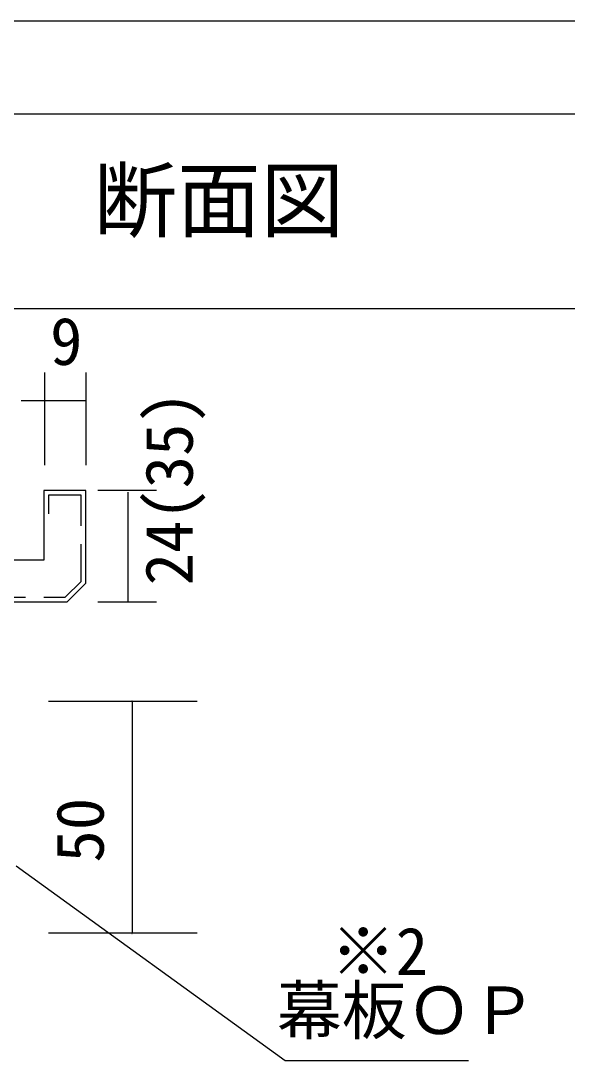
# Model space of a CAD drawing. Units: millimetres, scale not verified. Extents: x -800 to 800, y -554 to 554.
# Drawn here: x -360.3 to -242.4, y 327.5 to 554 of the extents above; entities that cross this region are included whole.
import ezdxf
from ezdxf.enums import TextEntityAlignment as Align

# ---------------------------------------------------------------- set-up
doc = ezdxf.new("R2010")
doc.units = ezdxf.units.MM
doc.header["$LTSCALE"] = 4
doc.linetypes.add('USER9', pattern=[3, 2, -1])
for name, color, linetype, lineweight in [('1-0', 7, 'Continuous', 25), ('1-4_0', 7, 'Continuous', 25), ('2-0', 7, 'Continuous', 25)]:
    doc.layers.add(name, color=color, linetype=linetype, lineweight=lineweight)
doc.styles.add('ＭＳ ゴシック', font='')
doc.styles.get('ＭＳ ゴシック').set_extended_font_data('MS Gothic')

msp = doc.modelspace()

# ---------------------------------------------------------------- linework, layer by layer
at = {"layer": '1-0'}
for p, q in [((-780, 534), (152, 534)), ((-780, 534), (152, 534)), ((-780, 492), (152, 492)), ((-780, 492), (152, 492))]:
    msp.add_line(p, q, dxfattribs=at)
at = {"layer": '1-4_0'}
for p, q in [((-780, 534), (152, 534)), ((-780, 492), (152, 492))]:
    msp.add_line(p, q, dxfattribs=at)
msp.add_lwpolyline([(-800, -554), (800, -554), (800, 554), (-800, 554)], close=True, dxfattribs=at)
at = {"layer": '2-0'}
for p, q in [((-355.306, 478.169), (-355.306, 458.174)), ((-346.386, 478.167), (-346.386, 458.174)), ((-360.289, 472.168), (-346.386, 472.168)), ((-346.346, 472.172), (-346.345, 472.168)), ((-355.386, 452.7), (-355.386, 437.701)), ((-346.386, 452.7), (-355.386, 452.7)), ((-346.386, 432.699), (-346.386, 452.7)), ((-331.154, 452.7), (-343.796, 452.7)), ((-337.282, 452.391), (-337.282, 428.647)), ((-355.386, 437.701), (-373.382, 437.701)), ((-350.389, 428.698), (-346.386, 432.699)), ((-373.382, 428.698), (-350.389, 428.698)), ((-331.154, 428.647), (-343.796, 428.647)), ((-322.391, 407.201), (-354.384, 407.201)), ((-336.388, 407.201), (-336.388, 357.205)), ((-336.348, 407.205), (-336.347, 407.201)), ((-322.391, 357.205), (-354.384, 357.205)), ((-336.348, 357.209), (-336.347, 357.205))]:
    msp.add_line(p, q, dxfattribs=at)
for points in [[(-355.386, 437.699), (-368.386, 437.699), (-368.386, 428.699), (-350.386, 428.699), (-346.386, 432.699), (-346.386, 452.699), (-355.386, 452.699)], [(-361.384, 371.748), (-303.351, 329.746), (-263.857, 329.746)]]:
    msp.add_lwpolyline(points, dxfattribs=at)
at = {"layer": '2-0', "linetype": 'USER9'}
msp.add_lwpolyline([(-367.386, 436.699), (-367.386, 429.699), (-350.8, 429.699), (-347.386, 433.114), (-347.386, 451.699), (-354.386, 451.699), (-354.386, 447.699)], dxfattribs=at)
at = {"layer": '2-0'}
for centre, radius, start, end in [((-346.39, 472.168), 0.0357, 170.89643, 176.87673), ((-346.388, 472.168), 0.0377, 177.03137, 182.96863), ((-346.386, 472.168), 0.0396, 182.8148, 188.58944), ((-346.387, 472.167), 0.0394, 159.71978, 165.19174), ((-346.388, 472.167), 0.0376, 165.18865, 170.8977), ((-346.388, 472.167), 0.0379, 188.59572, 194.46112), ((-346.389, 472.167), 0.0367, 194.46747, 200.37894), ((-346.385, 472.166), 0.0411, 154.44351, 159.72401), ((-346.39, 472.167), 0.0361, 200.38495, 206.30053), ((-346.384, 472.166), 0.0425, 149.30716, 154.44836), ((-346.39, 472.167), 0.0358, 206.30587, 212.18909), ((-346.383, 472.165), 0.0435, 144.25523, 149.31226), ((-346.39, 472.167), 0.036, 212.19354, 218.01535), ((-346.383, 472.165), 0.0439, 139.23177, 144.26031), ((-346.39, 472.167), 0.0364, 218.01884, 223.75842), ((-346.383, 472.165), 0.0438, 134.18219, 139.23661), ((-346.389, 472.168), 0.0371, 223.76098, 229.4056), ((-346.383, 472.165), 0.0433, 129.05484, 134.18657), ((-346.388, 472.168), 0.0379, 229.40735, 234.95137), ((-346.384, 472.166), 0.0424, 123.8029, 129.05849), ((-346.388, 472.169), 0.039, 234.95249, 240.39592), ((-346.384, 472.167), 0.0412, 118.38678, 123.80546), ((-346.387, 472.17), 0.0401, 240.3966, 245.74339), ((-346.385, 472.168), 0.0399, 112.77736, 118.38784), ((-346.387, 472.171), 0.0414, 245.7438, 251.00016), ((-346.385, 472.169), 0.0388, 106.95987, 112.77644), ((-346.386, 472.173), 0.0427, 251.00048, 256.17334), ((-346.386, 472.17), 0.0378, 100.93802, 106.95654), ((-346.386, 472.174), 0.0442, 256.1737, 261.26943), ((-346.386, 472.171), 0.0372, 94.73743, 100.93203), ((-346.386, 472.176), 0.0458, 261.26993, 266.29332), ((-346.386, 472.171), 0.0372, 88.41395, 94.73092), ((-346.386, 472.177), 0.0474, 266.28903, 271.24696), ((-346.386, 472.171), 0.0372, 82.14976, 88.41549), ((-346.386, 472.176), 0.0466, 271.22089, 276.20923), ((-346.386, 472.171), 0.0375, 76.03121, 82.14245), ((-346.385, 472.175), 0.045, 276.20982, 281.26891), ((-346.386, 472.17), 0.0382, 70.1072, 76.02657), ((-346.385, 472.173), 0.0434, 281.26933, 286.40291), ((-346.386, 472.169), 0.0393, 64.39233, 70.10513), ((-346.385, 472.172), 0.042, 286.40323, 291.61698), ((-346.387, 472.168), 0.0406, 58.88066, 64.39246), ((-346.384, 472.171), 0.0407, 291.61733, 296.91805), ((-346.384, 472.17), 0.0395, 296.91857, 302.31301), ((-346.387, 472.167), 0.0418, 53.54972, 58.88253), ((-346.388, 472.166), 0.0429, 48.36465, 53.55288), ((-346.383, 472.169), 0.0384, 302.31388, 307.80733), ((-346.389, 472.165), 0.0436, 43.2818, 48.3687), ((-346.383, 472.168), 0.0375, 307.80874, 313.40337), ((-346.389, 472.165), 0.0439, 38.25161, 43.28644), ((-346.382, 472.167), 0.0367, 313.40551, 319.09873), ((-346.389, 472.165), 0.0438, 33.22073, 38.25659), ((-346.382, 472.167), 0.0361, 319.10174, 324.88452), ((-346.388, 472.166), 0.043, 28.13371, 33.22584), ((-346.381, 472.167), 0.0359, 324.88848, 330.74413), ((-346.387, 472.166), 0.0419, 22.93465, 28.13872), ((-346.381, 472.167), 0.0359, 330.74904, 336.65257), ((-346.386, 472.167), 0.0403, 17.56922, 22.93924), ((-346.382, 472.167), 0.0364, 336.65828, 342.57676), ((-346.383, 472.167), 0.0372, 342.58299, 348.47691), ((-346.384, 472.167), 0.0385, 11.98757, 17.57295), ((-346.382, 472.168), 0.0366, 6.14849, 11.98985), ((-346.386, 472.168), 0.0407, 354.31501, 0.02756), ((-346.384, 472.168), 0.0387, 348.48328, 354.30893), ((-336.388, 407.201), 0.0404, 165.91706, 171.53953), ((-336.387, 407.201), 0.041, 171.54312, 177.18641), ((-336.386, 407.201), 0.0417, 177.17775, 182.82225), ((-336.387, 407.201), 0.041, 182.81359, 188.45688), ((-336.388, 407.201), 0.0404, 188.46047, 194.08294), ((-336.388, 407.201), 0.0401, 160.3286, 165.91437), ((-336.388, 407.201), 0.0401, 194.08563, 199.6714), ((-336.388, 407.202), 0.04, 154.78523, 160.32681), ((-336.388, 407.201), 0.04, 199.67319, 205.21477), ((-336.388, 407.202), 0.04, 149.28662, 154.78427), ((-336.388, 407.201), 0.04, 205.21573, 210.71338), ((-336.388, 407.201), 0.04, 143.82571, 149.28631), ((-336.388, 407.201), 0.04, 210.71369, 216.17429), ((-336.388, 407.201), 0.0401, 138.39047, 143.82588), ((-336.388, 407.201), 0.0401, 216.17412, 221.60953), ((-336.388, 407.201), 0.0401, 132.96563, 138.39089), ((-336.388, 407.201), 0.0401, 221.60911, 227.03437), ((-336.388, 407.201), 0.0401, 127.53469, 132.96608), ((-336.388, 407.201), 0.0401, 227.03392, 232.46531), ((-336.388, 407.201), 0.04, 122.08191, 127.53495), ((-336.388, 407.201), 0.04, 232.46505, 237.91809), ((-336.388, 407.202), 0.04, 116.59423, 122.08175), ((-336.388, 407.201), 0.04, 237.91825, 243.40577), ((-336.388, 407.202), 0.04, 111.06315, 116.59344), ((-336.388, 407.201), 0.04, 243.40656, 248.93685), ((-336.388, 407.201), 0.0401, 105.48647, 111.06159), ((-336.388, 407.201), 0.0401, 248.93841, 254.51353), ((-336.388, 407.201), 0.0403, 99.86956, 105.48401), ((-336.388, 407.201), 0.0403, 254.51599, 260.13044), ((-336.388, 407.201), 0.0408, 94.22616, 99.86619), ((-336.388, 407.202), 0.0408, 260.13381, 265.77384), ((-336.388, 407.2), 0.0416, 88.58138, 94.22605), ((-336.388, 407.203), 0.0416, 265.77395, 271.41862), ((-336.388, 407.2), 0.0412, 82.95382, 88.59887), ((-336.388, 407.202), 0.0412, 271.40113, 277.04618), ((-336.388, 407.201), 0.0405, 77.32053, 82.95002), ((-336.388, 407.202), 0.0405, 277.04998, 282.67947), ((-336.387, 407.201), 0.0402, 71.72164, 77.31761), ((-336.387, 407.201), 0.0402, 282.68239, 288.27836), ((-336.387, 407.202), 0.04, 66.16674, 71.71963), ((-336.387, 407.201), 0.04, 288.28037, 293.83326), ((-336.387, 407.202), 0.04, 60.65736, 66.16558), ((-336.387, 407.201), 0.04, 293.83442, 299.34264), ((-336.387, 407.202), 0.04, 55.18799, 60.65691), ((-336.387, 407.201), 0.04, 299.34309, 304.81201), ((-336.387, 407.201), 0.0401, 49.74767, 55.18807), ((-336.387, 407.201), 0.0401, 304.81193, 310.25233), ((-336.388, 407.201), 0.0401, 44.32176, 49.74806), ((-336.388, 407.201), 0.0401, 310.25194, 315.67824), ((-336.388, 407.201), 0.0401, 38.89389, 44.32223), ((-336.388, 407.201), 0.0401, 315.67777, 321.10611), ((-336.387, 407.201), 0.04, 33.44793, 38.89422), ((-336.387, 407.201), 0.04, 321.10578, 326.55207), ((-336.387, 407.202), 0.04, 27.96998, 33.44789), ((-336.387, 407.201), 0.04, 326.55211, 332.03002), ((-336.387, 407.202), 0.04, 22.45023, 27.96937), ((-336.387, 407.201), 0.04, 332.03063, 337.54977), ((-336.387, 407.202), 0.04, 16.88476, 22.44887), ((-336.388, 407.201), 0.0402, 11.27695, 16.88253), ((-336.388, 407.201), 0.0402, 343.11747, 348.72305), ((-336.387, 407.201), 0.04, 337.55113, 343.11524), ((-336.388, 407.201), 0.0407, 5.63842, 11.27381), ((-336.389, 407.201), 0.0414, 354.36558, 0.01077), ((-336.388, 407.201), 0.0407, 348.72619, 354.36158), ((-336.382, 357.205), 0.0462, 166.90645, 172.21414), ((-336.38, 357.205), 0.0482, 172.21685, 177.44323), ((-336.387, 357.205), 0.0413, 177.15206, 182.84794), ((-336.394, 357.205), 0.0344, 183.12696, 189.25739), ((-336.393, 357.205), 0.0351, 189.26103, 195.23018), ((-336.392, 357.205), 0.036, 195.23183, 201.03217), ((-336.385, 357.206), 0.0431, 156.10051, 161.52779), ((-336.383, 357.205), 0.0445, 161.53014, 166.90388), ((-336.391, 357.206), 0.0371, 201.03218, 206.67131), ((-336.386, 357.206), 0.042, 150.62698, 156.09842), ((-336.39, 357.206), 0.0382, 206.6701, 212.16727), ((-336.386, 357.207), 0.0411, 145.11575, 150.62515), ((-336.389, 357.207), 0.0391, 212.16525, 217.54781), ((-336.389, 357.207), 0.04, 217.54535, 222.84546), ((-336.387, 357.207), 0.0404, 139.57019, 145.11413), ((-336.388, 357.208), 0.0398, 133.9916, 139.56869), ((-336.388, 357.207), 0.0406, 222.84286, 228.09473), ((-336.388, 357.208), 0.0394, 128.38029, 133.9901), ((-336.388, 357.208), 0.041, 228.09227, 233.32969), ((-336.388, 357.208), 0.0412, 233.32761, 238.58186), ((-336.388, 357.208), 0.039, 122.73679, 128.37865), ((-336.388, 357.208), 0.0389, 117.06327, 122.73487), ((-336.388, 357.208), 0.0412, 238.58041, 243.87827), ((-336.388, 357.208), 0.0389, 111.36479, 117.06095), ((-336.388, 357.208), 0.0411, 243.87767, 249.23946), ((-336.388, 357.208), 0.041, 249.23992, 254.67765), ((-336.388, 357.208), 0.0391, 105.65046, 111.36198), ((-336.388, 357.208), 0.0396, 99.93417, 105.64713), ((-336.388, 357.208), 0.041, 254.67933, 260.19504), ((-336.388, 357.207), 0.0404, 94.23484, 99.93037), ((-336.388, 357.208), 0.0412, 260.19801, 265.78251), ((-336.388, 357.206), 0.0415, 88.57747, 94.23588), ((-336.388, 357.208), 0.0417, 265.78379, 271.41471), ((-336.388, 357.206), 0.041, 82.923, 88.60126), ((-336.388, 357.208), 0.0414, 271.40351, 277.01535), ((-336.388, 357.207), 0.04, 77.21208, 82.91899), ((-336.388, 357.208), 0.0411, 277.01896, 282.57094), ((-336.388, 357.208), 0.041, 282.57326, 288.05041), ((-336.387, 357.208), 0.0394, 71.49421, 77.2085), ((-336.387, 357.208), 0.039, 65.78587, 71.49114), ((-336.388, 357.208), 0.041, 288.05146, 293.45031), ((-336.388, 357.208), 0.0411, 293.45021, 298.77797), ((-336.387, 357.208), 0.0389, 60.09856, 65.78331), ((-336.387, 357.208), 0.039, 54.43928, 60.09645), ((-336.388, 357.208), 0.0412, 298.77692, 304.04998), ((-336.388, 357.208), 0.0411, 304.0482, 309.29035), ((-336.387, 357.208), 0.0392, 48.81153, 54.43752), ((-336.388, 357.208), 0.0396, 43.21649, 48.80997), ((-336.387, 357.208), 0.0408, 309.28806, 314.52858), ((-336.388, 357.207), 0.0401, 37.6544, 43.215), ((-336.387, 357.207), 0.0403, 314.52602, 319.79771), ((-336.389, 357.207), 0.0407, 32.1259, 37.65286), ((-336.387, 357.207), 0.0396, 319.79514, 325.13227), ((-336.389, 357.207), 0.0415, 26.63318, 32.12419), ((-336.386, 357.206), 0.0387, 325.12999, 330.56606), ((-336.39, 357.206), 0.0425, 21.1809, 26.63123), ((-336.385, 357.206), 0.0376, 330.5644, 336.12955), ((-336.384, 357.205), 0.0365, 336.12891, 341.84687), ((-336.391, 357.206), 0.0438, 15.77679, 21.17868), ((-336.393, 357.205), 0.0453, 10.43186, 15.77433), ((-336.395, 357.205), 0.0472, 5.16012, 10.4292), ((-336.383, 357.205), 0.0355, 341.84765, 347.73232), ((-336.382, 357.205), 0.0341, 353.79144, 359.9942), ((-336.382, 357.205), 0.0347, 347.73493, 353.78672)]:
    msp.add_arc(centre, radius, start, end, dxfattribs=at)

# ---------------------------------------------------------------- texts
at = {"layer": '1-4_0', "style": 'ＭＳ ゴシック'}
msp.add_text('断面図', height=13.2, dxfattribs=at).set_placement((-344.697, 504.791), align=Align.BOTTOM_LEFT)
at = {"layer": '2-0', "style": 'ＭＳ ゴシック'}
for s, p in [('9', (-354.074, 476.716)), ('※2', (-293.557, 345.121)), ('幕板ＯＰ', (-305.17, 332.381))]:
    msp.add_text(s, height=10.26, dxfattribs=at).set_placement(p, align=Align.BOTTOM_LEFT)
for s, p in [('24(35)', (-320.227, 432.253)), ('50', (-339.426, 372.461))]:
    msp.add_text(s, height=10.26, rotation=90, dxfattribs=at).set_placement(p, align=Align.BOTTOM_LEFT)

doc.saveas('drawing.dxf')
